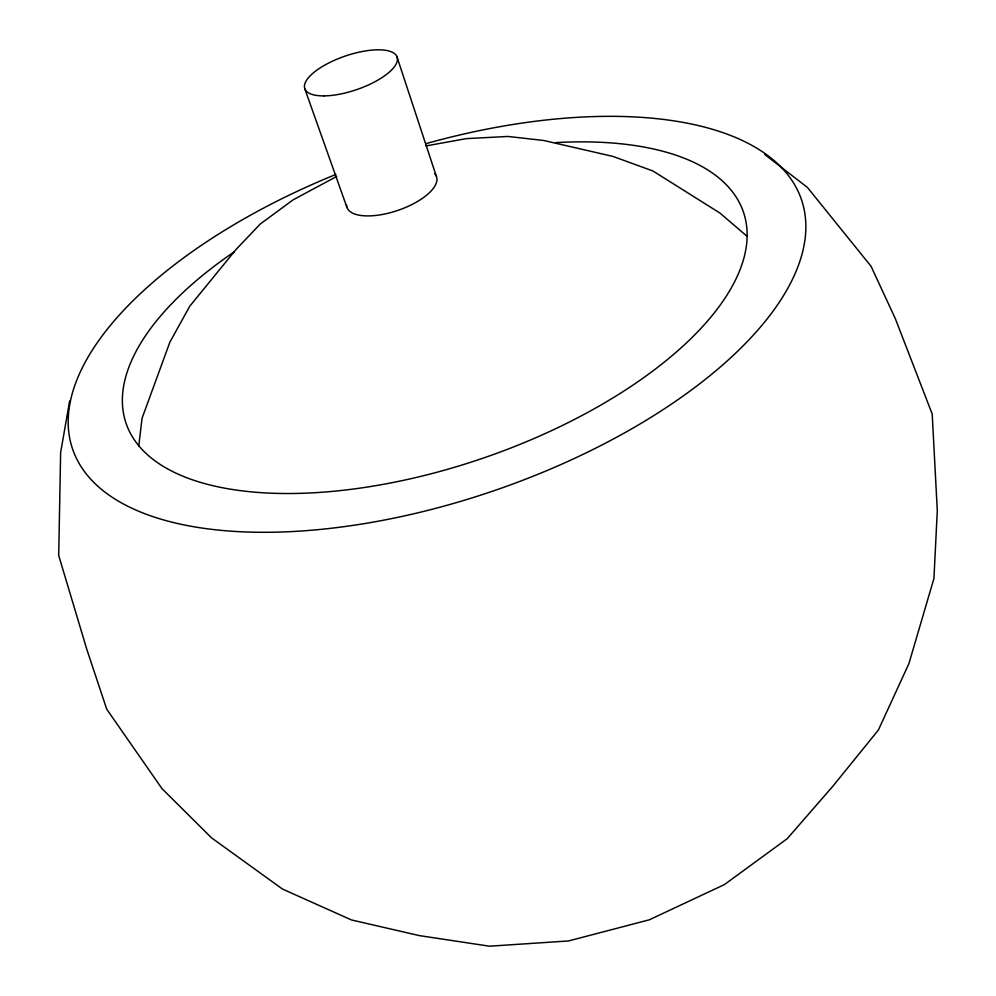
<?xml version="1.0" encoding="UTF-8"?>
<svg xmlns="http://www.w3.org/2000/svg" width="996" height="996" viewBox="0 0 996 996"><rect width="100%" height="100%" fill="white"/><g stroke="black" fill="none" stroke-linecap="round" stroke-linejoin="round"><path stroke-width="1.49" d="M138.755 445.934L142.067 418.233L169.918 342.089L189.788 306.17L236.226 249.261L260.329 223.963L293.135 199.835L336.723 176.429M69.633 400.99L60.632 452.533L58.702 555.469L86.938 649.778L106.734 709.202L161.987 788.633L211.588 837.885L282.441 889.042L351.488 919.955L419.266 935.593L489.509 946.2L568.455 940.959L649.218 919.843L724.378 884.61L787.238 838.669L832.706 786.417L878.372 730.056L908.925 663.585L933.937 578.452L937.298 510.674L932.206 414.037L895.304 318.596L871.077 266.318L807.445 187.447L764.828 154.542M426.027 145.914L466.327 138.631L507.91 136.452L543.804 140.498L612.889 156.397L652.903 170.976L720.008 213.107L746.851 236.127M304.776 88.769L346.969 207.467M396.819 56.336L436.211 175.919M555.606 142.615A326.24 148.541 -18.9 0 1 700.113 329.24A326.24 148.541 -18.9 0 1 230.126 489.123A326.24 148.541 -18.9 0 1 233.985 252.025M425.964 143.636A385.203 175.894 -18.9 0 1 775.149 308.25A385.203 175.894 -18.9 0 1 159.397 518.692A385.203 175.894 -18.9 0 1 335.889 174.424M434.766 173.752A47.347 19.385 -18.9 0 1 399.085 209.969A47.347 19.385 -18.9 0 1 346.496 204.964M323.887 95.89A48.804 17.729 -18.9 0 0 397.242 61.08A48.804 17.729 -18.9 0 0 331.631 61.578A48.804 17.729 -18.9 0 0 323.887 95.89"/></g></svg>
